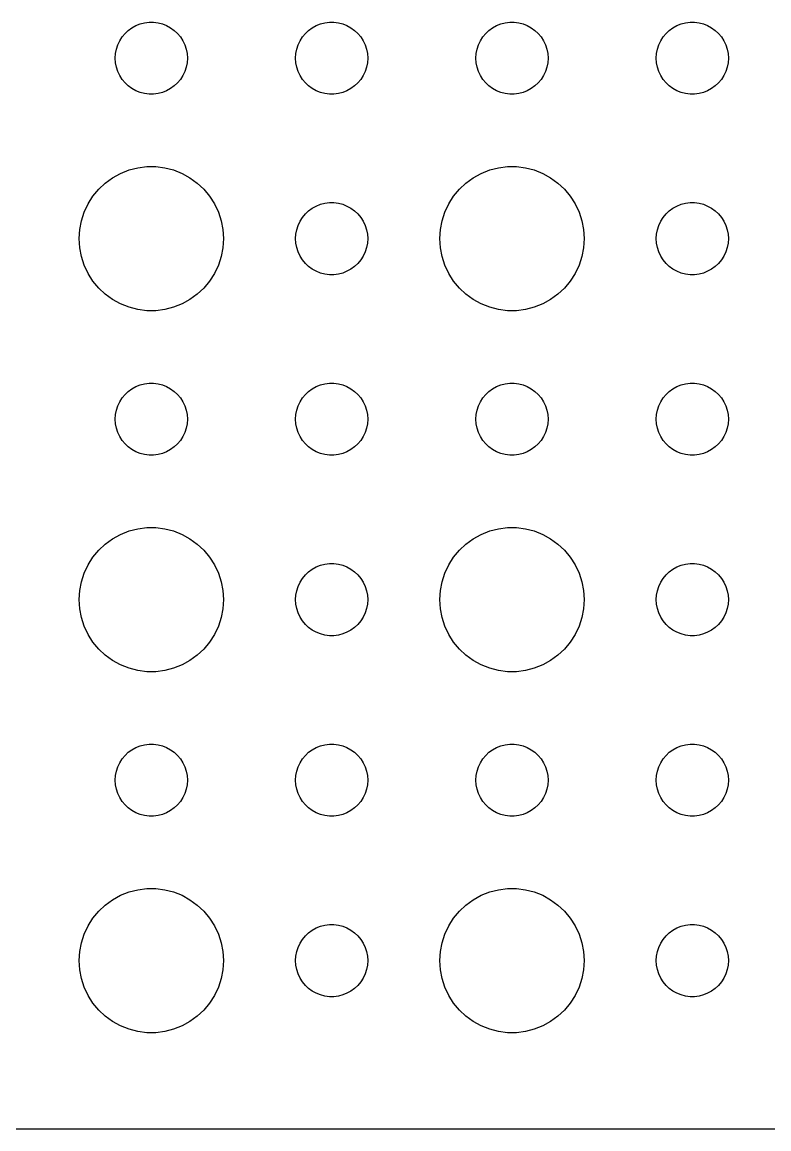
# Model space of a CAD drawing. Header units: metres. Extents: x -134 to 134, y 176 to 508.
# Drawn here: x -102.87 to -71.81, y 404.01 to 450 of the extents above; entities that cross this region are included whole.
import ezdxf

# ---------------------------------------------------------------- set-up
doc = ezdxf.new("R2010")
doc.units = ezdxf.units.M

msp = doc.modelspace()

# ---------------------------------------------------------------- linework, layer by layer
for p, q in [((-98.4561, 449.656), (-98.3037, 449.766)), ((-98.3037, 449.766), (-98.1387, 449.857)), ((-98.1387, 449.857), (-97.9635, 449.927)), ((-97.9635, 449.927), (-97.7811, 449.973)), ((-97.7811, 449.973), (-97.5942, 449.997)), ((-97.5942, 449.997), (-97.4058, 449.997)), ((-97.4058, 449.997), (-97.2189, 449.973)), ((-97.2189, 449.973), (-97.0365, 449.927)), ((-97.0365, 449.927), (-96.8613, 449.857)), ((-96.8613, 449.857), (-96.6963, 449.766)), ((-96.6963, 449.766), (-96.5439, 449.656)), ((-90.9561, 449.656), (-90.8037, 449.766)), ((-90.8037, 449.766), (-90.6387, 449.857)), ((-90.6387, 449.857), (-90.4635, 449.927)), ((-90.4635, 449.927), (-90.2811, 449.973)), ((-90.2811, 449.973), (-90.0942, 449.997)), ((-90.0942, 449.997), (-89.9058, 449.997)), ((-89.9058, 449.997), (-89.7189, 449.973)), ((-89.7189, 449.973), (-89.5365, 449.927)), ((-89.5365, 449.927), (-89.3613, 449.857)), ((-89.3613, 449.857), (-89.1963, 449.766)), ((-89.1963, 449.766), (-89.0439, 449.656)), ((-83.4561, 449.656), (-83.3037, 449.766)), ((-83.3037, 449.766), (-83.1387, 449.857)), ((-83.1387, 449.857), (-82.9635, 449.927)), ((-82.9635, 449.927), (-82.7811, 449.973)), ((-82.7811, 449.973), (-82.5942, 449.997)), ((-82.5942, 449.997), (-82.4058, 449.997)), ((-82.4058, 449.997), (-82.2189, 449.973)), ((-82.2189, 449.973), (-82.0365, 449.927)), ((-82.0365, 449.927), (-81.8613, 449.857)), ((-81.8613, 449.857), (-81.6963, 449.766)), ((-81.6963, 449.766), (-81.5439, 449.656)), ((-75.9561, 449.656), (-75.8037, 449.766)), ((-75.8037, 449.766), (-75.6387, 449.857)), ((-75.6387, 449.857), (-75.4635, 449.927)), ((-75.4635, 449.927), (-75.2811, 449.973)), ((-75.2811, 449.973), (-75.0942, 449.997)), ((-75.0942, 449.997), (-74.9058, 449.997)), ((-74.9058, 449.997), (-74.7189, 449.973)), ((-74.7189, 449.973), (-74.5365, 449.927)), ((-74.5365, 449.927), (-74.3613, 449.857)), ((-74.3613, 449.857), (-74.1963, 449.766)), ((-74.1963, 449.766), (-74.0439, 449.656)), ((-98.8145, 449.223), (-98.7135, 449.382)), ((-98.7135, 449.382), (-98.5934, 449.527)), ((-98.5934, 449.527), (-98.4561, 449.656)), ((-96.5439, 449.656), (-96.4065, 449.527)), ((-96.4065, 449.527), (-96.2865, 449.382)), ((-96.2865, 449.382), (-96.1855, 449.223)), ((-91.3145, 449.223), (-91.2135, 449.382)), ((-91.2135, 449.382), (-91.0934, 449.527)), ((-91.0934, 449.527), (-90.9561, 449.656)), ((-89.0439, 449.656), (-88.9065, 449.527)), ((-88.9065, 449.527), (-88.7865, 449.382)), ((-88.7865, 449.382), (-88.6855, 449.223)), ((-83.8145, 449.223), (-83.7135, 449.382)), ((-83.7135, 449.382), (-83.5934, 449.527)), ((-83.5934, 449.527), (-83.4561, 449.656)), ((-81.5439, 449.656), (-81.4065, 449.527)), ((-81.4065, 449.527), (-81.2865, 449.382)), ((-81.2865, 449.382), (-81.1855, 449.223)), ((-76.3145, 449.223), (-76.2135, 449.382)), ((-76.2135, 449.382), (-76.0934, 449.527)), ((-76.0934, 449.527), (-75.9561, 449.656)), ((-74.0439, 449.656), (-73.9065, 449.527)), ((-73.9065, 449.527), (-73.7865, 449.382)), ((-73.7865, 449.382), (-73.6855, 449.223)), ((-98.9882, 448.688), (-98.9529, 448.873)), ((-98.9529, 448.873), (-98.8947, 449.052)), ((-98.8947, 449.052), (-98.8145, 449.223)), ((-96.1855, 449.223), (-96.1053, 449.052)), ((-96.1053, 449.052), (-96.0471, 448.873)), ((-96.0471, 448.873), (-96.0118, 448.688)), ((-91.4882, 448.688), (-91.4529, 448.873)), ((-91.4529, 448.873), (-91.3947, 449.052)), ((-91.3947, 449.052), (-91.3145, 449.223)), ((-88.6855, 449.223), (-88.6053, 449.052)), ((-88.6053, 449.052), (-88.5471, 448.873)), ((-88.5471, 448.873), (-88.5118, 448.688)), ((-83.9882, 448.688), (-83.9529, 448.873)), ((-83.9529, 448.873), (-83.8947, 449.052)), ((-83.8947, 449.052), (-83.8145, 449.223)), ((-81.1855, 449.223), (-81.1053, 449.052)), ((-81.1053, 449.052), (-81.0471, 448.873)), ((-81.0471, 448.873), (-81.0118, 448.688)), ((-76.4882, 448.688), (-76.4529, 448.873)), ((-76.4529, 448.873), (-76.3947, 449.052)), ((-76.3947, 449.052), (-76.3145, 449.223)), ((-73.6855, 449.223), (-73.6053, 449.052)), ((-73.6053, 449.052), (-73.5471, 448.873)), ((-73.5471, 448.873), (-73.5118, 448.688)), ((-99, 448.5), (-98.9882, 448.688)), ((-98.9882, 448.312), (-99, 448.5)), ((-96.0118, 448.688), (-96, 448.5)), ((-96, 448.5), (-96.0118, 448.312)), ((-91.5, 448.5), (-91.4882, 448.688)), ((-91.4882, 448.312), (-91.5, 448.5)), ((-88.5118, 448.688), (-88.5, 448.5)), ((-88.5, 448.5), (-88.5118, 448.312)), ((-84, 448.5), (-83.9882, 448.688)), ((-83.9882, 448.312), (-84, 448.5)), ((-81.0118, 448.688), (-81, 448.5)), ((-81, 448.5), (-81.0118, 448.312)), ((-76.5, 448.5), (-76.4882, 448.688)), ((-76.4882, 448.312), (-76.5, 448.5)), ((-73.5118, 448.688), (-73.5, 448.5)), ((-73.5, 448.5), (-73.5118, 448.312)), ((-98.9529, 448.127), (-98.9882, 448.312)), ((-98.8947, 447.948), (-98.9529, 448.127)), ((-98.8145, 447.777), (-98.8947, 447.948)), ((-96.1053, 447.948), (-96.1855, 447.777)), ((-96.0471, 448.127), (-96.1053, 447.948)), ((-96.0118, 448.312), (-96.0471, 448.127)), ((-91.4529, 448.127), (-91.4882, 448.312)), ((-91.3947, 447.948), (-91.4529, 448.127)), ((-91.3145, 447.777), (-91.3947, 447.948)), ((-88.6053, 447.948), (-88.6855, 447.777)), ((-88.5471, 448.127), (-88.6053, 447.948)), ((-88.5118, 448.312), (-88.5471, 448.127)), ((-83.9529, 448.127), (-83.9882, 448.312)), ((-83.8947, 447.948), (-83.9529, 448.127)), ((-83.8145, 447.777), (-83.8947, 447.948)), ((-81.1053, 447.948), (-81.1855, 447.777)), ((-81.0471, 448.127), (-81.1053, 447.948)), ((-81.0118, 448.312), (-81.0471, 448.127)), ((-76.4529, 448.127), (-76.4882, 448.312)), ((-76.3947, 447.948), (-76.4529, 448.127)), ((-76.3145, 447.777), (-76.3947, 447.948)), ((-73.6053, 447.948), (-73.6855, 447.777)), ((-73.5471, 448.127), (-73.6053, 447.948)), ((-73.5118, 448.312), (-73.5471, 448.127)), ((-98.7135, 447.618), (-98.8145, 447.777)), ((-98.5934, 447.473), (-98.7135, 447.618)), ((-98.4561, 447.344), (-98.5934, 447.473)), ((-96.4065, 447.473), (-96.5439, 447.344)), ((-96.2865, 447.618), (-96.4065, 447.473)), ((-96.1855, 447.777), (-96.2865, 447.618)), ((-91.2135, 447.618), (-91.3145, 447.777)), ((-91.0934, 447.473), (-91.2135, 447.618)), ((-90.9561, 447.344), (-91.0934, 447.473)), ((-88.9065, 447.473), (-89.0439, 447.344)), ((-88.7865, 447.618), (-88.9065, 447.473)), ((-88.6855, 447.777), (-88.7865, 447.618)), ((-83.7135, 447.618), (-83.8145, 447.777)), ((-83.5934, 447.473), (-83.7135, 447.618)), ((-83.4561, 447.344), (-83.5934, 447.473)), ((-81.4065, 447.473), (-81.5439, 447.344)), ((-81.2865, 447.618), (-81.4065, 447.473)), ((-81.1855, 447.777), (-81.2865, 447.618)), ((-76.2135, 447.618), (-76.3145, 447.777)), ((-76.0934, 447.473), (-76.2135, 447.618)), ((-75.9561, 447.344), (-76.0934, 447.473)), ((-73.9065, 447.473), (-74.0439, 447.344)), ((-73.7865, 447.618), (-73.9065, 447.473)), ((-73.6855, 447.777), (-73.7865, 447.618)), ((-98.3037, 447.234), (-98.4561, 447.344)), ((-98.1387, 447.143), (-98.3037, 447.234)), ((-97.9635, 447.073), (-98.1387, 447.143)), ((-97.7811, 447.027), (-97.9635, 447.073)), ((-97.5942, 447.003), (-97.7811, 447.027)), ((-97.4058, 447.003), (-97.5942, 447.003)), ((-97.2189, 447.027), (-97.4058, 447.003)), ((-97.0365, 447.073), (-97.2189, 447.027)), ((-96.8613, 447.143), (-97.0365, 447.073)), ((-96.6963, 447.234), (-96.8613, 447.143)), ((-96.5439, 447.344), (-96.6963, 447.234)), ((-90.8037, 447.234), (-90.9561, 447.344)), ((-90.6387, 447.143), (-90.8037, 447.234)), ((-90.4635, 447.073), (-90.6387, 447.143)), ((-90.2811, 447.027), (-90.4635, 447.073)), ((-90.0942, 447.003), (-90.2811, 447.027)), ((-89.9058, 447.003), (-90.0942, 447.003)), ((-89.7189, 447.027), (-89.9058, 447.003)), ((-89.5365, 447.073), (-89.7189, 447.027)), ((-89.3613, 447.143), (-89.5365, 447.073)), ((-89.1963, 447.234), (-89.3613, 447.143)), ((-89.0439, 447.344), (-89.1963, 447.234)), ((-83.3037, 447.234), (-83.4561, 447.344)), ((-83.1387, 447.143), (-83.3037, 447.234)), ((-82.9635, 447.073), (-83.1387, 447.143)), ((-82.7811, 447.027), (-82.9635, 447.073)), ((-82.5942, 447.003), (-82.7811, 447.027)), ((-82.4058, 447.003), (-82.5942, 447.003)), ((-82.2189, 447.027), (-82.4058, 447.003)), ((-82.0365, 447.073), (-82.2189, 447.027)), ((-81.8613, 447.143), (-82.0365, 447.073)), ((-81.6963, 447.234), (-81.8613, 447.143)), ((-81.5439, 447.344), (-81.6963, 447.234)), ((-75.8037, 447.234), (-75.9561, 447.344)), ((-75.6387, 447.143), (-75.8037, 447.234)), ((-75.4635, 447.073), (-75.6387, 447.143)), ((-75.2811, 447.027), (-75.4635, 447.073)), ((-75.0942, 447.003), (-75.2811, 447.027)), ((-74.9058, 447.003), (-75.0942, 447.003)), ((-74.7189, 447.027), (-74.9058, 447.003)), ((-74.5365, 447.073), (-74.7189, 447.027)), ((-74.3613, 447.143), (-74.5365, 447.073)), ((-74.1963, 447.234), (-74.3613, 447.143)), ((-74.0439, 447.344), (-74.1963, 447.234)), ((-98.7773, 443.714), (-98.427, 443.853)), ((-98.427, 443.853), (-98.0621, 443.947)), ((-98.0621, 443.947), (-97.6884, 443.994)), ((-97.6884, 443.994), (-97.3116, 443.994)), ((-97.3116, 443.994), (-96.9379, 443.947)), ((-96.9379, 443.947), (-96.573, 443.853)), ((-96.573, 443.853), (-96.2227, 443.714)), ((-83.7773, 443.714), (-83.427, 443.853)), ((-83.427, 443.853), (-83.0621, 443.947)), ((-83.0621, 443.947), (-82.6884, 443.994)), ((-82.6884, 443.994), (-82.3116, 443.994)), ((-82.3116, 443.994), (-81.9379, 443.947)), ((-81.9379, 443.947), (-81.573, 443.853)), ((-81.573, 443.853), (-81.2227, 443.714)), ((-99.4123, 443.312), (-99.1075, 443.533)), ((-99.1075, 443.533), (-98.7773, 443.714)), ((-96.2227, 443.714), (-95.8925, 443.533)), ((-95.8925, 443.533), (-95.5877, 443.312)), ((-84.4123, 443.312), (-84.1075, 443.533)), ((-84.1075, 443.533), (-83.7773, 443.714)), ((-81.2227, 443.714), (-80.8925, 443.533)), ((-80.8925, 443.533), (-80.5877, 443.312)), ((-99.927, 442.763), (-99.6869, 443.054)), ((-99.6869, 443.054), (-99.4123, 443.312)), ((-95.5877, 443.312), (-95.3131, 443.054)), ((-95.3131, 443.054), (-95.073, 442.763)), ((-84.927, 442.763), (-84.6869, 443.054)), ((-84.6869, 443.054), (-84.4123, 443.312)), ((-80.5877, 443.312), (-80.3131, 443.054)), ((-80.3131, 443.054), (-80.073, 442.763)), ((-100.289, 442.104), (-100.129, 442.445)), ((-100.129, 442.445), (-99.927, 442.763)), ((-95.073, 442.763), (-94.8711, 442.445)), ((-94.8711, 442.445), (-94.7107, 442.104)), ((-90.6387, 442.357), (-90.4635, 442.427)), ((-90.4635, 442.427), (-90.2811, 442.473)), ((-90.2811, 442.473), (-90.0942, 442.497)), ((-90.0942, 442.497), (-89.9058, 442.497)), ((-89.9058, 442.497), (-89.7189, 442.473)), ((-89.7189, 442.473), (-89.5365, 442.427)), ((-89.5365, 442.427), (-89.3613, 442.357)), ((-85.2893, 442.104), (-85.1289, 442.445)), ((-85.1289, 442.445), (-84.927, 442.763)), ((-80.073, 442.763), (-79.8711, 442.445)), ((-79.8711, 442.445), (-79.7107, 442.104)), ((-75.6387, 442.357), (-75.4635, 442.427)), ((-75.4635, 442.427), (-75.2811, 442.473)), ((-75.2811, 442.473), (-75.0942, 442.497)), ((-75.0942, 442.497), (-74.9058, 442.497)), ((-74.9058, 442.497), (-74.7189, 442.473)), ((-74.7189, 442.473), (-74.5365, 442.427)), ((-74.5365, 442.427), (-74.3613, 442.357)), ((-100.406, 441.746), (-100.289, 442.104)), ((-94.7107, 442.104), (-94.5943, 441.746)), ((-91.2135, 441.882), (-91.0934, 442.027)), ((-91.0934, 442.027), (-90.9561, 442.156)), ((-90.9561, 442.156), (-90.8037, 442.266)), ((-90.8037, 442.266), (-90.6387, 442.357)), ((-89.3613, 442.357), (-89.1963, 442.266)), ((-89.1963, 442.266), (-89.0439, 442.156)), ((-89.0439, 442.156), (-88.9065, 442.027)), ((-88.9065, 442.027), (-88.7865, 441.882)), ((-85.4057, 441.746), (-85.2893, 442.104)), ((-79.7107, 442.104), (-79.5943, 441.746)), ((-76.2135, 441.882), (-76.0934, 442.027)), ((-76.0934, 442.027), (-75.9561, 442.156)), ((-75.9561, 442.156), (-75.8037, 442.266)), ((-75.8037, 442.266), (-75.6387, 442.357)), ((-74.3613, 442.357), (-74.1963, 442.266)), ((-74.1963, 442.266), (-74.0439, 442.156)), ((-74.0439, 442.156), (-73.9065, 442.027)), ((-73.9065, 442.027), (-73.7865, 441.882)), ((-100.476, 441.376), (-100.406, 441.746)), ((-94.5943, 441.746), (-94.5237, 441.376)), ((-91.4529, 441.373), (-91.3947, 441.552)), ((-91.3947, 441.552), (-91.3145, 441.723)), ((-91.3145, 441.723), (-91.2135, 441.882)), ((-88.7865, 441.882), (-88.6855, 441.723)), ((-88.6855, 441.723), (-88.6053, 441.552)), ((-88.6053, 441.552), (-88.5471, 441.373)), ((-85.4763, 441.376), (-85.4057, 441.746)), ((-79.5943, 441.746), (-79.5237, 441.376)), ((-76.4529, 441.373), (-76.3947, 441.552)), ((-76.3947, 441.552), (-76.3145, 441.723)), ((-76.3145, 441.723), (-76.2135, 441.882)), ((-73.7865, 441.882), (-73.6855, 441.723)), ((-73.6855, 441.723), (-73.6053, 441.552)), ((-73.6053, 441.552), (-73.5471, 441.373)), ((-100.5, 441), (-100.476, 441.376)), ((-94.5237, 441.376), (-94.5, 441)), ((-91.5, 441), (-91.4882, 441.188)), ((-91.4882, 441.188), (-91.4529, 441.373)), ((-88.5471, 441.373), (-88.5118, 441.188)), ((-88.5118, 441.188), (-88.5, 441)), ((-85.5, 441), (-85.4763, 441.376)), ((-79.5237, 441.376), (-79.5, 441)), ((-76.5, 441), (-76.4882, 441.188)), ((-76.4882, 441.188), (-76.4529, 441.373)), ((-73.5471, 441.373), (-73.5118, 441.188)), ((-73.5118, 441.188), (-73.5, 441)), ((-100.476, 440.624), (-100.5, 441)), ((-100.406, 440.254), (-100.476, 440.624)), ((-94.5237, 440.624), (-94.5943, 440.254)), ((-94.5, 441), (-94.5237, 440.624)), ((-91.4882, 440.812), (-91.5, 441)), ((-91.4529, 440.627), (-91.4882, 440.812)), ((-91.3947, 440.448), (-91.4529, 440.627)), ((-88.5471, 440.627), (-88.6053, 440.448)), ((-88.5118, 440.812), (-88.5471, 440.627)), ((-88.5, 441), (-88.5118, 440.812)), ((-85.4763, 440.624), (-85.5, 441)), ((-85.4057, 440.254), (-85.4763, 440.624)), ((-79.5237, 440.624), (-79.5943, 440.254)), ((-79.5, 441), (-79.5237, 440.624)), ((-76.4882, 440.812), (-76.5, 441)), ((-76.4529, 440.627), (-76.4882, 440.812)), ((-76.3947, 440.448), (-76.4529, 440.627)), ((-73.5471, 440.627), (-73.6053, 440.448)), ((-73.5118, 440.812), (-73.5471, 440.627)), ((-73.5, 441), (-73.5118, 440.812)), ((-100.289, 439.896), (-100.406, 440.254)), ((-94.5943, 440.254), (-94.7107, 439.896)), ((-91.3145, 440.277), (-91.3947, 440.448)), ((-91.2135, 440.118), (-91.3145, 440.277)), ((-91.0934, 439.973), (-91.2135, 440.118)), ((-88.7865, 440.118), (-88.9065, 439.973)), ((-88.6855, 440.277), (-88.7865, 440.118)), ((-88.6053, 440.448), (-88.6855, 440.277)), ((-85.2893, 439.896), (-85.4057, 440.254)), ((-79.5943, 440.254), (-79.7107, 439.896)), ((-76.3145, 440.277), (-76.3947, 440.448)), ((-76.2135, 440.118), (-76.3145, 440.277)), ((-76.0934, 439.973), (-76.2135, 440.118)), ((-73.7865, 440.118), (-73.9065, 439.973)), ((-73.6855, 440.277), (-73.7865, 440.118)), ((-73.6053, 440.448), (-73.6855, 440.277)), ((-100.129, 439.555), (-100.289, 439.896)), ((-94.7107, 439.896), (-94.8711, 439.555)), ((-90.9561, 439.844), (-91.0934, 439.973)), ((-90.8037, 439.734), (-90.9561, 439.844)), ((-90.6387, 439.643), (-90.8037, 439.734)), ((-90.4635, 439.573), (-90.6387, 439.643)), ((-89.3613, 439.643), (-89.5365, 439.573)), ((-89.1963, 439.734), (-89.3613, 439.643)), ((-89.0439, 439.844), (-89.1963, 439.734)), ((-88.9065, 439.973), (-89.0439, 439.844)), ((-85.1289, 439.555), (-85.2893, 439.896)), ((-79.7107, 439.896), (-79.8711, 439.555)), ((-75.9561, 439.844), (-76.0934, 439.973)), ((-75.8037, 439.734), (-75.9561, 439.844)), ((-75.6387, 439.643), (-75.8037, 439.734)), ((-75.4635, 439.573), (-75.6387, 439.643)), ((-74.3613, 439.643), (-74.5365, 439.573)), ((-74.1963, 439.734), (-74.3613, 439.643)), ((-74.0439, 439.844), (-74.1963, 439.734)), ((-73.9065, 439.973), (-74.0439, 439.844)), ((-99.927, 439.237), (-100.129, 439.555)), ((-99.6869, 438.946), (-99.927, 439.237)), ((-95.073, 439.237), (-95.3131, 438.946)), ((-94.8711, 439.555), (-95.073, 439.237)), ((-90.2811, 439.527), (-90.4635, 439.573)), ((-90.0942, 439.503), (-90.2811, 439.527)), ((-89.9058, 439.503), (-90.0942, 439.503)), ((-89.7189, 439.527), (-89.9058, 439.503)), ((-89.5365, 439.573), (-89.7189, 439.527)), ((-84.927, 439.237), (-85.1289, 439.555)), ((-84.6869, 438.946), (-84.927, 439.237)), ((-80.073, 439.237), (-80.3131, 438.946)), ((-79.8711, 439.555), (-80.073, 439.237)), ((-75.2811, 439.527), (-75.4635, 439.573)), ((-75.0942, 439.503), (-75.2811, 439.527)), ((-74.9058, 439.503), (-75.0942, 439.503)), ((-74.7189, 439.527), (-74.9058, 439.503)), ((-74.5365, 439.573), (-74.7189, 439.527)), ((-99.4123, 438.688), (-99.6869, 438.946)), ((-95.3131, 438.946), (-95.5877, 438.688)), ((-84.4123, 438.688), (-84.6869, 438.946)), ((-80.3131, 438.946), (-80.5877, 438.688)), ((-99.1075, 438.467), (-99.4123, 438.688)), ((-98.7773, 438.286), (-99.1075, 438.467)), ((-98.427, 438.147), (-98.7773, 438.286)), ((-96.2227, 438.286), (-96.573, 438.147)), ((-95.8925, 438.467), (-96.2227, 438.286)), ((-95.5877, 438.688), (-95.8925, 438.467)), ((-84.1075, 438.467), (-84.4123, 438.688)), ((-83.7773, 438.286), (-84.1075, 438.467)), ((-83.427, 438.147), (-83.7773, 438.286)), ((-81.2227, 438.286), (-81.573, 438.147)), ((-80.8925, 438.467), (-81.2227, 438.286)), ((-80.5877, 438.688), (-80.8925, 438.467)), ((-98.0621, 438.053), (-98.427, 438.147)), ((-97.6884, 438.006), (-98.0621, 438.053)), ((-97.3116, 438.006), (-97.6884, 438.006)), ((-96.9379, 438.053), (-97.3116, 438.006)), ((-96.573, 438.147), (-96.9379, 438.053)), ((-83.0621, 438.053), (-83.427, 438.147)), ((-82.6884, 438.006), (-83.0621, 438.053)), ((-82.3116, 438.006), (-82.6884, 438.006)), ((-81.9379, 438.053), (-82.3116, 438.006)), ((-81.573, 438.147), (-81.9379, 438.053)), ((-98.5934, 434.527), (-98.4561, 434.656)), ((-98.4561, 434.656), (-98.3037, 434.766)), ((-98.3037, 434.766), (-98.1387, 434.857)), ((-98.1387, 434.857), (-97.9635, 434.927)), ((-97.9635, 434.927), (-97.7811, 434.973)), ((-97.7811, 434.973), (-97.5942, 434.997)), ((-97.5942, 434.997), (-97.4058, 434.997)), ((-97.4058, 434.997), (-97.2189, 434.973)), ((-97.2189, 434.973), (-97.0365, 434.927)), ((-97.0365, 434.927), (-96.8613, 434.857)), ((-96.8613, 434.857), (-96.6963, 434.766)), ((-96.6963, 434.766), (-96.5439, 434.656)), ((-96.5439, 434.656), (-96.4065, 434.527)), ((-91.0934, 434.527), (-90.9561, 434.656)), ((-90.9561, 434.656), (-90.8037, 434.766)), ((-90.8037, 434.766), (-90.6387, 434.857)), ((-90.6387, 434.857), (-90.4635, 434.927)), ((-90.4635, 434.927), (-90.2811, 434.973)), ((-90.2811, 434.973), (-90.0942, 434.997)), ((-90.0942, 434.997), (-89.9058, 434.997)), ((-89.9058, 434.997), (-89.7189, 434.973)), ((-89.7189, 434.973), (-89.5365, 434.927)), ((-89.5365, 434.927), (-89.3613, 434.857)), ((-89.3613, 434.857), (-89.1963, 434.766)), ((-89.1963, 434.766), (-89.0439, 434.656)), ((-89.0439, 434.656), (-88.9065, 434.527)), ((-83.5934, 434.527), (-83.4561, 434.656)), ((-83.4561, 434.656), (-83.3037, 434.766)), ((-83.3037, 434.766), (-83.1387, 434.857)), ((-83.1387, 434.857), (-82.9635, 434.927)), ((-82.9635, 434.927), (-82.7811, 434.973)), ((-82.7811, 434.973), (-82.5942, 434.997)), ((-82.5942, 434.997), (-82.4058, 434.997)), ((-82.4058, 434.997), (-82.2189, 434.973)), ((-82.2189, 434.973), (-82.0365, 434.927)), ((-82.0365, 434.927), (-81.8613, 434.857)), ((-81.8613, 434.857), (-81.6963, 434.766)), ((-81.6963, 434.766), (-81.5439, 434.656)), ((-81.5439, 434.656), (-81.4065, 434.527)), ((-76.0934, 434.527), (-75.9561, 434.656)), ((-75.9561, 434.656), (-75.8037, 434.766)), ((-75.8037, 434.766), (-75.6387, 434.857)), ((-75.6387, 434.857), (-75.4635, 434.927)), ((-75.4635, 434.927), (-75.2811, 434.973)), ((-75.2811, 434.973), (-75.0942, 434.997)), ((-75.0942, 434.997), (-74.9058, 434.997)), ((-74.9058, 434.997), (-74.7189, 434.973)), ((-74.7189, 434.973), (-74.5365, 434.927)), ((-74.5365, 434.927), (-74.3613, 434.857)), ((-74.3613, 434.857), (-74.1963, 434.766)), ((-74.1963, 434.766), (-74.0439, 434.656)), ((-74.0439, 434.656), (-73.9065, 434.527)), ((-98.8947, 434.052), (-98.8145, 434.223)), ((-98.8145, 434.223), (-98.7135, 434.382)), ((-98.7135, 434.382), (-98.5934, 434.527)), ((-96.4065, 434.527), (-96.2865, 434.382)), ((-96.2865, 434.382), (-96.1855, 434.223)), ((-96.1855, 434.223), (-96.1053, 434.052)), ((-91.3947, 434.052), (-91.3145, 434.223)), ((-91.3145, 434.223), (-91.2135, 434.382)), ((-91.2135, 434.382), (-91.0934, 434.527)), ((-88.9065, 434.527), (-88.7865, 434.382)), ((-88.7865, 434.382), (-88.6855, 434.223)), ((-88.6855, 434.223), (-88.6053, 434.052)), ((-83.8947, 434.052), (-83.8145, 434.223)), ((-83.8145, 434.223), (-83.7135, 434.382)), ((-83.7135, 434.382), (-83.5934, 434.527)), ((-81.4065, 434.527), (-81.2865, 434.382)), ((-81.2865, 434.382), (-81.1855, 434.223)), ((-81.1855, 434.223), (-81.1053, 434.052)), ((-76.3947, 434.052), (-76.3145, 434.223)), ((-76.3145, 434.223), (-76.2135, 434.382)), ((-76.2135, 434.382), (-76.0934, 434.527)), ((-73.9065, 434.527), (-73.7865, 434.382)), ((-73.7865, 434.382), (-73.6855, 434.223)), ((-73.6855, 434.223), (-73.6053, 434.052)), ((-99, 433.5), (-98.9882, 433.688)), ((-98.9882, 433.688), (-98.9529, 433.873)), ((-98.9529, 433.873), (-98.8947, 434.052)), ((-96.1053, 434.052), (-96.0471, 433.873)), ((-96.0471, 433.873), (-96.0118, 433.688)), ((-96.0118, 433.688), (-96, 433.5)), ((-91.5, 433.5), (-91.4882, 433.688)), ((-91.4882, 433.688), (-91.4529, 433.873)), ((-91.4529, 433.873), (-91.3947, 434.052)), ((-88.6053, 434.052), (-88.5471, 433.873)), ((-88.5471, 433.873), (-88.5118, 433.688)), ((-88.5118, 433.688), (-88.5, 433.5)), ((-84, 433.5), (-83.9882, 433.688)), ((-83.9882, 433.688), (-83.9529, 433.873)), ((-83.9529, 433.873), (-83.8947, 434.052)), ((-81.1053, 434.052), (-81.0471, 433.873)), ((-81.0471, 433.873), (-81.0118, 433.688)), ((-81.0118, 433.688), (-81, 433.5)), ((-76.5, 433.5), (-76.4882, 433.688)), ((-76.4882, 433.688), (-76.4529, 433.873)), ((-76.4529, 433.873), (-76.3947, 434.052)), ((-73.6053, 434.052), (-73.5471, 433.873)), ((-73.5471, 433.873), (-73.5118, 433.688)), ((-73.5118, 433.688), (-73.5, 433.5)), ((-98.9882, 433.312), (-99, 433.5)), ((-98.9529, 433.127), (-98.9882, 433.312)), ((-96.0118, 433.312), (-96.0471, 433.127)), ((-96, 433.5), (-96.0118, 433.312)), ((-91.4882, 433.312), (-91.5, 433.5)), ((-91.4529, 433.127), (-91.4882, 433.312)), ((-88.5118, 433.312), (-88.5471, 433.127)), ((-88.5, 433.5), (-88.5118, 433.312)), ((-83.9882, 433.312), (-84, 433.5)), ((-83.9529, 433.127), (-83.9882, 433.312)), ((-81.0118, 433.312), (-81.0471, 433.127)), ((-81, 433.5), (-81.0118, 433.312)), ((-76.4882, 433.312), (-76.5, 433.5)), ((-76.4529, 433.127), (-76.4882, 433.312)), ((-73.5118, 433.312), (-73.5471, 433.127)), ((-73.5, 433.5), (-73.5118, 433.312)), ((-98.8947, 432.948), (-98.9529, 433.127)), ((-98.8145, 432.777), (-98.8947, 432.948)), ((-98.7135, 432.618), (-98.8145, 432.777)), ((-96.1855, 432.777), (-96.2865, 432.618)), ((-96.1053, 432.948), (-96.1855, 432.777)), ((-96.0471, 433.127), (-96.1053, 432.948)), ((-91.3947, 432.948), (-91.4529, 433.127)), ((-91.3145, 432.777), (-91.3947, 432.948)), ((-91.2135, 432.618), (-91.3145, 432.777)), ((-88.6855, 432.777), (-88.7865, 432.618)), ((-88.6053, 432.948), (-88.6855, 432.777)), ((-88.5471, 433.127), (-88.6053, 432.948)), ((-83.8947, 432.948), (-83.9529, 433.127)), ((-83.8145, 432.777), (-83.8947, 432.948)), ((-83.7135, 432.618), (-83.8145, 432.777)), ((-81.1855, 432.777), (-81.2865, 432.618)), ((-81.1053, 432.948), (-81.1855, 432.777)), ((-81.0471, 433.127), (-81.1053, 432.948)), ((-76.3947, 432.948), (-76.4529, 433.127)), ((-76.3145, 432.777), (-76.3947, 432.948)), ((-76.2135, 432.618), (-76.3145, 432.777)), ((-73.6855, 432.777), (-73.7865, 432.618)), ((-73.6053, 432.948), (-73.6855, 432.777)), ((-73.5471, 433.127), (-73.6053, 432.948)), ((-98.5934, 432.473), (-98.7135, 432.618)), ((-98.4561, 432.344), (-98.5934, 432.473)), ((-98.3037, 432.234), (-98.4561, 432.344)), ((-96.5439, 432.344), (-96.6963, 432.234)), ((-96.4065, 432.473), (-96.5439, 432.344)), ((-96.2865, 432.618), (-96.4065, 432.473)), ((-91.0934, 432.473), (-91.2135, 432.618)), ((-90.9561, 432.344), (-91.0934, 432.473)), ((-90.8037, 432.234), (-90.9561, 432.344)), ((-89.0439, 432.344), (-89.1963, 432.234)), ((-88.9065, 432.473), (-89.0439, 432.344)), ((-88.7865, 432.618), (-88.9065, 432.473)), ((-83.5934, 432.473), (-83.7135, 432.618)), ((-83.4561, 432.344), (-83.5934, 432.473)), ((-83.3037, 432.234), (-83.4561, 432.344)), ((-81.5439, 432.344), (-81.6963, 432.234)), ((-81.4065, 432.473), (-81.5439, 432.344)), ((-81.2865, 432.618), (-81.4065, 432.473)), ((-76.0934, 432.473), (-76.2135, 432.618)), ((-75.9561, 432.344), (-76.0934, 432.473)), ((-75.8037, 432.234), (-75.9561, 432.344)), ((-74.0439, 432.344), (-74.1963, 432.234)), ((-73.9065, 432.473), (-74.0439, 432.344)), ((-73.7865, 432.618), (-73.9065, 432.473)), ((-98.1387, 432.143), (-98.3037, 432.234)), ((-97.9635, 432.073), (-98.1387, 432.143)), ((-97.7811, 432.027), (-97.9635, 432.073)), ((-97.5942, 432.003), (-97.7811, 432.027)), ((-97.4058, 432.003), (-97.5942, 432.003)), ((-97.2189, 432.027), (-97.4058, 432.003)), ((-97.0365, 432.073), (-97.2189, 432.027)), ((-96.8613, 432.143), (-97.0365, 432.073)), ((-96.6963, 432.234), (-96.8613, 432.143)), ((-90.6387, 432.143), (-90.8037, 432.234)), ((-90.4635, 432.073), (-90.6387, 432.143)), ((-90.2811, 432.027), (-90.4635, 432.073)), ((-90.0942, 432.003), (-90.2811, 432.027)), ((-89.9058, 432.003), (-90.0942, 432.003)), ((-89.7189, 432.027), (-89.9058, 432.003)), ((-89.5365, 432.073), (-89.7189, 432.027)), ((-89.3613, 432.143), (-89.5365, 432.073)), ((-89.1963, 432.234), (-89.3613, 432.143)), ((-83.1387, 432.143), (-83.3037, 432.234)), ((-82.9635, 432.073), (-83.1387, 432.143)), ((-82.7811, 432.027), (-82.9635, 432.073)), ((-82.5942, 432.003), (-82.7811, 432.027)), ((-82.4058, 432.003), (-82.5942, 432.003)), ((-82.2189, 432.027), (-82.4058, 432.003)), ((-82.0365, 432.073), (-82.2189, 432.027)), ((-81.8613, 432.143), (-82.0365, 432.073)), ((-81.6963, 432.234), (-81.8613, 432.143)), ((-75.6387, 432.143), (-75.8037, 432.234)), ((-75.4635, 432.073), (-75.6387, 432.143)), ((-75.2811, 432.027), (-75.4635, 432.073)), ((-75.0942, 432.003), (-75.2811, 432.027)), ((-74.9058, 432.003), (-75.0942, 432.003)), ((-74.7189, 432.027), (-74.9058, 432.003)), ((-74.5365, 432.073), (-74.7189, 432.027)), ((-74.3613, 432.143), (-74.5365, 432.073)), ((-74.1963, 432.234), (-74.3613, 432.143)), ((-99.1075, 428.533), (-98.7773, 428.714)), ((-98.7773, 428.714), (-98.427, 428.853)), ((-98.427, 428.853), (-98.0621, 428.947)), ((-98.0621, 428.947), (-97.6884, 428.994)), ((-97.6884, 428.994), (-97.3116, 428.994)), ((-97.3116, 428.994), (-96.9379, 428.947)), ((-96.9379, 428.947), (-96.573, 428.853)), ((-96.573, 428.853), (-96.2227, 428.714)), ((-96.2227, 428.714), (-95.8925, 428.533)), ((-84.1075, 428.533), (-83.7773, 428.714)), ((-83.7773, 428.714), (-83.427, 428.853)), ((-83.427, 428.853), (-83.0621, 428.947)), ((-83.0621, 428.947), (-82.6884, 428.994)), ((-82.6884, 428.994), (-82.3116, 428.994)), ((-82.3116, 428.994), (-81.9379, 428.947)), ((-81.9379, 428.947), (-81.573, 428.853)), ((-81.573, 428.853), (-81.2227, 428.714)), ((-81.2227, 428.714), (-80.8925, 428.533)), ((-99.6869, 428.054), (-99.4123, 428.312)), ((-99.4123, 428.312), (-99.1075, 428.533)), ((-95.8925, 428.533), (-95.5877, 428.312)), ((-95.5877, 428.312), (-95.3131, 428.054)), ((-84.6869, 428.054), (-84.4123, 428.312)), ((-84.4123, 428.312), (-84.1075, 428.533)), ((-80.8925, 428.533), (-80.5877, 428.312)), ((-80.5877, 428.312), (-80.3131, 428.054)), ((-100.129, 427.445), (-99.927, 427.763)), ((-99.927, 427.763), (-99.6869, 428.054)), ((-95.3131, 428.054), (-95.073, 427.763)), ((-95.073, 427.763), (-94.8711, 427.445)), ((-85.1289, 427.445), (-84.927, 427.763)), ((-84.927, 427.763), (-84.6869, 428.054)), ((-80.3131, 428.054), (-80.073, 427.763)), ((-80.073, 427.763), (-79.8711, 427.445)), ((-100.289, 427.104), (-100.129, 427.445)), ((-94.8711, 427.445), (-94.7107, 427.104)), ((-90.9561, 427.156), (-90.8037, 427.266)), ((-90.8037, 427.266), (-90.6387, 427.357)), ((-90.6387, 427.357), (-90.4635, 427.427)), ((-90.4635, 427.427), (-90.2811, 427.473)), ((-90.2811, 427.473), (-90.0942, 427.497)), ((-90.0942, 427.497), (-89.9058, 427.497)), ((-89.9058, 427.497), (-89.7189, 427.473)), ((-89.7189, 427.473), (-89.5365, 427.427)), ((-89.5365, 427.427), (-89.3613, 427.357)), ((-89.3613, 427.357), (-89.1963, 427.266)), ((-89.1963, 427.266), (-89.0439, 427.156)), ((-85.2893, 427.104), (-85.1289, 427.445)), ((-79.8711, 427.445), (-79.7107, 427.104)), ((-75.9561, 427.156), (-75.8037, 427.266)), ((-75.8037, 427.266), (-75.6387, 427.357)), ((-75.6387, 427.357), (-75.4635, 427.427)), ((-75.4635, 427.427), (-75.2811, 427.473)), ((-75.2811, 427.473), (-75.0942, 427.497)), ((-75.0942, 427.497), (-74.9058, 427.497)), ((-74.9058, 427.497), (-74.7189, 427.473)), ((-74.7189, 427.473), (-74.5365, 427.427)), ((-74.5365, 427.427), (-74.3613, 427.357)), ((-74.3613, 427.357), (-74.1963, 427.266)), ((-74.1963, 427.266), (-74.0439, 427.156)), ((-100.406, 426.746), (-100.289, 427.104)), ((-94.7107, 427.104), (-94.5943, 426.746)), ((-91.3145, 426.723), (-91.2135, 426.882)), ((-91.2135, 426.882), (-91.0934, 427.027)), ((-91.0934, 427.027), (-90.9561, 427.156)), ((-89.0439, 427.156), (-88.9065, 427.027)), ((-88.9065, 427.027), (-88.7865, 426.882)), ((-88.7865, 426.882), (-88.6855, 426.723)), ((-85.4057, 426.746), (-85.2893, 427.104)), ((-79.7107, 427.104), (-79.5943, 426.746)), ((-76.3145, 426.723), (-76.2135, 426.882)), ((-76.2135, 426.882), (-76.0934, 427.027)), ((-76.0934, 427.027), (-75.9561, 427.156)), ((-74.0439, 427.156), (-73.9065, 427.027)), ((-73.9065, 427.027), (-73.7865, 426.882)), ((-73.7865, 426.882), (-73.6855, 426.723)), ((-100.5, 426), (-100.476, 426.376)), ((-100.476, 426.376), (-100.406, 426.746)), ((-94.5943, 426.746), (-94.5237, 426.376)), ((-94.5237, 426.376), (-94.5, 426)), ((-91.4882, 426.188), (-91.4529, 426.373)), ((-91.4529, 426.373), (-91.3947, 426.552)), ((-91.3947, 426.552), (-91.3145, 426.723)), ((-88.6855, 426.723), (-88.6053, 426.552)), ((-88.6053, 426.552), (-88.5471, 426.373)), ((-88.5471, 426.373), (-88.5118, 426.188)), ((-85.5, 426), (-85.4763, 426.376)), ((-85.4763, 426.376), (-85.4057, 426.746)), ((-79.5943, 426.746), (-79.5237, 426.376)), ((-79.5237, 426.376), (-79.5, 426)), ((-76.4882, 426.188), (-76.4529, 426.373)), ((-76.4529, 426.373), (-76.3947, 426.552)), ((-76.3947, 426.552), (-76.3145, 426.723)), ((-73.6855, 426.723), (-73.6053, 426.552)), ((-73.6053, 426.552), (-73.5471, 426.373)), ((-73.5471, 426.373), (-73.5118, 426.188)), ((-100.476, 425.624), (-100.5, 426)), ((-94.5, 426), (-94.5237, 425.624)), ((-91.5, 426), (-91.4882, 426.188)), ((-91.4882, 425.812), (-91.5, 426)), ((-88.5118, 426.188), (-88.5, 426)), ((-88.5, 426), (-88.5118, 425.812)), ((-85.4763, 425.624), (-85.5, 426)), ((-79.5, 426), (-79.5237, 425.624)), ((-76.5, 426), (-76.4882, 426.188)), ((-76.4882, 425.812), (-76.5, 426)), ((-73.5118, 426.188), (-73.5, 426)), ((-73.5, 426), (-73.5118, 425.812)), ((-100.406, 425.254), (-100.476, 425.624)), ((-94.5237, 425.624), (-94.5943, 425.254)), ((-91.4529, 425.627), (-91.4882, 425.812)), ((-91.3947, 425.448), (-91.4529, 425.627)), ((-91.3145, 425.277), (-91.3947, 425.448)), ((-88.6053, 425.448), (-88.6855, 425.277)), ((-88.5471, 425.627), (-88.6053, 425.448)), ((-88.5118, 425.812), (-88.5471, 425.627)), ((-85.4057, 425.254), (-85.4763, 425.624)), ((-79.5237, 425.624), (-79.5943, 425.254)), ((-76.4529, 425.627), (-76.4882, 425.812)), ((-76.3947, 425.448), (-76.4529, 425.627)), ((-76.3145, 425.277), (-76.3947, 425.448)), ((-73.6053, 425.448), (-73.6855, 425.277)), ((-73.5471, 425.627), (-73.6053, 425.448)), ((-73.5118, 425.812), (-73.5471, 425.627)), ((-100.289, 424.896), (-100.406, 425.254)), ((-94.5943, 425.254), (-94.7107, 424.896)), ((-91.2135, 425.118), (-91.3145, 425.277)), ((-91.0934, 424.973), (-91.2135, 425.118)), ((-90.9561, 424.844), (-91.0934, 424.973)), ((-88.9065, 424.973), (-89.0439, 424.844)), ((-88.7865, 425.118), (-88.9065, 424.973)), ((-88.6855, 425.277), (-88.7865, 425.118)), ((-85.2893, 424.896), (-85.4057, 425.254)), ((-79.5943, 425.254), (-79.7107, 424.896)), ((-76.2135, 425.118), (-76.3145, 425.277)), ((-76.0934, 424.973), (-76.2135, 425.118)), ((-75.9561, 424.844), (-76.0934, 424.973)), ((-73.9065, 424.973), (-74.0439, 424.844)), ((-73.7865, 425.118), (-73.9065, 424.973)), ((-73.6855, 425.277), (-73.7865, 425.118)), ((-100.129, 424.555), (-100.289, 424.896)), ((-99.927, 424.237), (-100.129, 424.555)), ((-94.8711, 424.555), (-95.073, 424.237)), ((-94.7107, 424.896), (-94.8711, 424.555)), ((-90.8037, 424.734), (-90.9561, 424.844)), ((-90.6387, 424.643), (-90.8037, 424.734)), ((-90.4635, 424.573), (-90.6387, 424.643)), ((-90.2811, 424.527), (-90.4635, 424.573)), ((-90.0942, 424.503), (-90.2811, 424.527)), ((-89.9058, 424.503), (-90.0942, 424.503)), ((-89.7189, 424.527), (-89.9058, 424.503)), ((-89.5365, 424.573), (-89.7189, 424.527)), ((-89.3613, 424.643), (-89.5365, 424.573)), ((-89.1963, 424.734), (-89.3613, 424.643)), ((-89.0439, 424.844), (-89.1963, 424.734)), ((-85.1289, 424.555), (-85.2893, 424.896)), ((-84.927, 424.237), (-85.1289, 424.555)), ((-79.8711, 424.555), (-80.073, 424.237)), ((-79.7107, 424.896), (-79.8711, 424.555)), ((-75.8037, 424.734), (-75.9561, 424.844)), ((-75.6387, 424.643), (-75.8037, 424.734)), ((-75.4635, 424.573), (-75.6387, 424.643)), ((-75.2811, 424.527), (-75.4635, 424.573)), ((-75.0942, 424.503), (-75.2811, 424.527)), ((-74.9058, 424.503), (-75.0942, 424.503)), ((-74.7189, 424.527), (-74.9058, 424.503)), ((-74.5365, 424.573), (-74.7189, 424.527)), ((-74.3613, 424.643), (-74.5365, 424.573)), ((-74.1963, 424.734), (-74.3613, 424.643)), ((-74.0439, 424.844), (-74.1963, 424.734)), ((-99.6869, 423.946), (-99.927, 424.237)), ((-95.073, 424.237), (-95.3131, 423.946)), ((-84.6869, 423.946), (-84.927, 424.237)), ((-80.073, 424.237), (-80.3131, 423.946)), ((-99.4123, 423.688), (-99.6869, 423.946)), ((-99.1075, 423.467), (-99.4123, 423.688)), ((-95.5877, 423.688), (-95.8925, 423.467)), ((-95.3131, 423.946), (-95.5877, 423.688)), ((-84.4123, 423.688), (-84.6869, 423.946)), ((-84.1075, 423.467), (-84.4123, 423.688)), ((-80.5877, 423.688), (-80.8925, 423.467)), ((-80.3131, 423.946), (-80.5877, 423.688)), ((-98.7773, 423.286), (-99.1075, 423.467)), ((-98.427, 423.147), (-98.7773, 423.286)), ((-98.0621, 423.053), (-98.427, 423.147)), ((-96.573, 423.147), (-96.9379, 423.053)), ((-96.2227, 423.286), (-96.573, 423.147)), ((-95.8925, 423.467), (-96.2227, 423.286)), ((-83.7773, 423.286), (-84.1075, 423.467)), ((-83.427, 423.147), (-83.7773, 423.286)), ((-83.0621, 423.053), (-83.427, 423.147)), ((-81.573, 423.147), (-81.9379, 423.053)), ((-81.2227, 423.286), (-81.573, 423.147)), ((-80.8925, 423.467), (-81.2227, 423.286)), ((-97.6884, 423.006), (-98.0621, 423.053)), ((-97.3116, 423.006), (-97.6884, 423.006)), ((-96.9379, 423.053), (-97.3116, 423.006)), ((-82.6884, 423.006), (-83.0621, 423.053)), ((-82.3116, 423.006), (-82.6884, 423.006)), ((-81.9379, 423.053), (-82.3116, 423.006)), ((-98.1387, 419.857), (-97.9635, 419.927)), ((-97.9635, 419.927), (-97.7811, 419.973)), ((-97.7811, 419.973), (-97.5942, 419.997)), ((-97.5942, 419.997), (-97.4058, 419.997)), ((-97.4058, 419.997), (-97.2189, 419.973)), ((-97.2189, 419.973), (-97.0365, 419.927)), ((-97.0365, 419.927), (-96.8613, 419.857)), ((-90.6387, 419.857), (-90.4635, 419.927)), ((-90.4635, 419.927), (-90.2811, 419.973)), ((-90.2811, 419.973), (-90.0942, 419.997)), ((-90.0942, 419.997), (-89.9058, 419.997)), ((-89.9058, 419.997), (-89.7189, 419.973)), ((-89.7189, 419.973), (-89.5365, 419.927)), ((-89.5365, 419.927), (-89.3613, 419.857)), ((-83.1387, 419.857), (-82.9635, 419.927)), ((-82.9635, 419.927), (-82.7811, 419.973)), ((-82.7811, 419.973), (-82.5942, 419.997)), ((-82.5942, 419.997), (-82.4058, 419.997)), ((-82.4058, 419.997), (-82.2189, 419.973)), ((-82.2189, 419.973), (-82.0365, 419.927)), ((-82.0365, 419.927), (-81.8613, 419.857)), ((-75.6387, 419.857), (-75.4635, 419.927)), ((-75.4635, 419.927), (-75.2811, 419.973)), ((-75.2811, 419.973), (-75.0942, 419.997)), ((-75.0942, 419.997), (-74.9058, 419.997)), ((-74.9058, 419.997), (-74.7189, 419.973)), ((-74.7189, 419.973), (-74.5365, 419.927)), ((-74.5365, 419.927), (-74.3613, 419.857)), ((-98.7135, 419.382), (-98.5934, 419.527)), ((-98.5934, 419.527), (-98.4561, 419.656)), ((-98.4561, 419.656), (-98.3037, 419.766)), ((-98.3037, 419.766), (-98.1387, 419.857)), ((-96.8613, 419.857), (-96.6963, 419.766)), ((-96.6963, 419.766), (-96.5439, 419.656)), ((-96.5439, 419.656), (-96.4065, 419.527)), ((-96.4065, 419.527), (-96.2865, 419.382)), ((-91.2135, 419.382), (-91.0934, 419.527)), ((-91.0934, 419.527), (-90.9561, 419.656)), ((-90.9561, 419.656), (-90.8037, 419.766)), ((-90.8037, 419.766), (-90.6387, 419.857)), ((-89.3613, 419.857), (-89.1963, 419.766)), ((-89.1963, 419.766), (-89.0439, 419.656)), ((-89.0439, 419.656), (-88.9065, 419.527)), ((-88.9065, 419.527), (-88.7865, 419.382)), ((-83.7135, 419.382), (-83.5934, 419.527)), ((-83.5934, 419.527), (-83.4561, 419.656)), ((-83.4561, 419.656), (-83.3037, 419.766)), ((-83.3037, 419.766), (-83.1387, 419.857)), ((-81.8613, 419.857), (-81.6963, 419.766)), ((-81.6963, 419.766), (-81.5439, 419.656)), ((-81.5439, 419.656), (-81.4065, 419.527)), ((-81.4065, 419.527), (-81.2865, 419.382)), ((-76.2135, 419.382), (-76.0934, 419.527)), ((-76.0934, 419.527), (-75.9561, 419.656)), ((-75.9561, 419.656), (-75.8037, 419.766)), ((-75.8037, 419.766), (-75.6387, 419.857)), ((-74.3613, 419.857), (-74.1963, 419.766)), ((-74.1963, 419.766), (-74.0439, 419.656)), ((-74.0439, 419.656), (-73.9065, 419.527)), ((-73.9065, 419.527), (-73.7865, 419.382)), ((-98.9529, 418.873), (-98.8947, 419.052)), ((-98.8947, 419.052), (-98.8145, 419.223)), ((-98.8145, 419.223), (-98.7135, 419.382)), ((-96.2865, 419.382), (-96.1855, 419.223)), ((-96.1855, 419.223), (-96.1053, 419.052)), ((-96.1053, 419.052), (-96.0471, 418.873)), ((-91.4529, 418.873), (-91.3947, 419.052)), ((-91.3947, 419.052), (-91.3145, 419.223)), ((-91.3145, 419.223), (-91.2135, 419.382)), ((-88.7865, 419.382), (-88.6855, 419.223)), ((-88.6855, 419.223), (-88.6053, 419.052)), ((-88.6053, 419.052), (-88.5471, 418.873)), ((-83.9529, 418.873), (-83.8947, 419.052)), ((-83.8947, 419.052), (-83.8145, 419.223)), ((-83.8145, 419.223), (-83.7135, 419.382)), ((-81.2865, 419.382), (-81.1855, 419.223)), ((-81.1855, 419.223), (-81.1053, 419.052)), ((-81.1053, 419.052), (-81.0471, 418.873)), ((-76.4529, 418.873), (-76.3947, 419.052)), ((-76.3947, 419.052), (-76.3145, 419.223)), ((-76.3145, 419.223), (-76.2135, 419.382)), ((-73.7865, 419.382), (-73.6855, 419.223)), ((-73.6855, 419.223), (-73.6053, 419.052)), ((-73.6053, 419.052), (-73.5471, 418.873)), ((-99, 418.5), (-98.9882, 418.688)), ((-98.9882, 418.312), (-99, 418.5)), ((-98.9882, 418.688), (-98.9529, 418.873)), ((-96.0471, 418.873), (-96.0118, 418.688)), ((-96.0118, 418.688), (-96, 418.5)), ((-96, 418.5), (-96.0118, 418.312)), ((-91.5, 418.5), (-91.4882, 418.688)), ((-91.4882, 418.312), (-91.5, 418.5)), ((-91.4882, 418.688), (-91.4529, 418.873)), ((-88.5471, 418.873), (-88.5118, 418.688)), ((-88.5118, 418.688), (-88.5, 418.5)), ((-88.5, 418.5), (-88.5118, 418.312)), ((-84, 418.5), (-83.9882, 418.688)), ((-83.9882, 418.312), (-84, 418.5)), ((-83.9882, 418.688), (-83.9529, 418.873)), ((-81.0471, 418.873), (-81.0118, 418.688)), ((-81.0118, 418.688), (-81, 418.5)), ((-81, 418.5), (-81.0118, 418.312)), ((-76.5, 418.5), (-76.4882, 418.688)), ((-76.4882, 418.312), (-76.5, 418.5)), ((-76.4882, 418.688), (-76.4529, 418.873)), ((-73.5471, 418.873), (-73.5118, 418.688)), ((-73.5118, 418.688), (-73.5, 418.5)), ((-73.5, 418.5), (-73.5118, 418.312)), ((-98.9529, 418.127), (-98.9882, 418.312)), ((-98.8947, 417.948), (-98.9529, 418.127)), ((-96.0471, 418.127), (-96.1053, 417.948)), ((-96.0118, 418.312), (-96.0471, 418.127)), ((-91.4529, 418.127), (-91.4882, 418.312)), ((-91.3947, 417.948), (-91.4529, 418.127)), ((-88.5471, 418.127), (-88.6053, 417.948)), ((-88.5118, 418.312), (-88.5471, 418.127)), ((-83.9529, 418.127), (-83.9882, 418.312)), ((-83.8947, 417.948), (-83.9529, 418.127)), ((-81.0471, 418.127), (-81.1053, 417.948)), ((-81.0118, 418.312), (-81.0471, 418.127)), ((-76.4529, 418.127), (-76.4882, 418.312)), ((-76.3947, 417.948), (-76.4529, 418.127)), ((-73.5471, 418.127), (-73.6053, 417.948)), ((-73.5118, 418.312), (-73.5471, 418.127)), ((-98.8145, 417.777), (-98.8947, 417.948)), ((-98.7135, 417.618), (-98.8145, 417.777)), ((-98.5934, 417.473), (-98.7135, 417.618)), ((-96.2865, 417.618), (-96.4065, 417.473)), ((-96.1855, 417.777), (-96.2865, 417.618)), ((-96.1053, 417.948), (-96.1855, 417.777)), ((-91.3145, 417.777), (-91.3947, 417.948)), ((-91.2135, 417.618), (-91.3145, 417.777)), ((-91.0934, 417.473), (-91.2135, 417.618)), ((-88.7865, 417.618), (-88.9065, 417.473)), ((-88.6855, 417.777), (-88.7865, 417.618)), ((-88.6053, 417.948), (-88.6855, 417.777)), ((-83.8145, 417.777), (-83.8947, 417.948)), ((-83.7135, 417.618), (-83.8145, 417.777)), ((-83.5934, 417.473), (-83.7135, 417.618)), ((-81.2865, 417.618), (-81.4065, 417.473)), ((-81.1855, 417.777), (-81.2865, 417.618)), ((-81.1053, 417.948), (-81.1855, 417.777)), ((-76.3145, 417.777), (-76.3947, 417.948)), ((-76.2135, 417.618), (-76.3145, 417.777)), ((-76.0934, 417.473), (-76.2135, 417.618)), ((-73.7865, 417.618), (-73.9065, 417.473)), ((-73.6855, 417.777), (-73.7865, 417.618)), ((-73.6053, 417.948), (-73.6855, 417.777)), ((-98.4561, 417.344), (-98.5934, 417.473)), ((-98.3037, 417.234), (-98.4561, 417.344)), ((-98.1387, 417.143), (-98.3037, 417.234)), ((-97.9635, 417.073), (-98.1387, 417.143)), ((-96.8613, 417.143), (-97.0365, 417.073)), ((-96.6963, 417.234), (-96.8613, 417.143)), ((-96.5439, 417.344), (-96.6963, 417.234)), ((-96.4065, 417.473), (-96.5439, 417.344)), ((-90.9561, 417.344), (-91.0934, 417.473)), ((-90.8037, 417.234), (-90.9561, 417.344)), ((-90.6387, 417.143), (-90.8037, 417.234)), ((-90.4635, 417.073), (-90.6387, 417.143)), ((-89.3613, 417.143), (-89.5365, 417.073)), ((-89.1963, 417.234), (-89.3613, 417.143)), ((-89.0439, 417.344), (-89.1963, 417.234)), ((-88.9065, 417.473), (-89.0439, 417.344)), ((-83.4561, 417.344), (-83.5934, 417.473)), ((-83.3037, 417.234), (-83.4561, 417.344)), ((-83.1387, 417.143), (-83.3037, 417.234)), ((-82.9635, 417.073), (-83.1387, 417.143)), ((-81.8613, 417.143), (-82.0365, 417.073)), ((-81.6963, 417.234), (-81.8613, 417.143)), ((-81.5439, 417.344), (-81.6963, 417.234)), ((-81.4065, 417.473), (-81.5439, 417.344)), ((-75.9561, 417.344), (-76.0934, 417.473)), ((-75.8037, 417.234), (-75.9561, 417.344)), ((-75.6387, 417.143), (-75.8037, 417.234)), ((-75.4635, 417.073), (-75.6387, 417.143)), ((-74.3613, 417.143), (-74.5365, 417.073)), ((-74.1963, 417.234), (-74.3613, 417.143)), ((-74.0439, 417.344), (-74.1963, 417.234)), ((-73.9065, 417.473), (-74.0439, 417.344)), ((-97.7811, 417.027), (-97.9635, 417.073)), ((-97.5942, 417.003), (-97.7811, 417.027)), ((-97.4058, 417.003), (-97.5942, 417.003)), ((-97.2189, 417.027), (-97.4058, 417.003)), ((-97.0365, 417.073), (-97.2189, 417.027)), ((-90.2811, 417.027), (-90.4635, 417.073)), ((-90.0942, 417.003), (-90.2811, 417.027)), ((-89.9058, 417.003), (-90.0942, 417.003)), ((-89.7189, 417.027), (-89.9058, 417.003)), ((-89.5365, 417.073), (-89.7189, 417.027)), ((-82.7811, 417.027), (-82.9635, 417.073)), ((-82.5942, 417.003), (-82.7811, 417.027)), ((-82.4058, 417.003), (-82.5942, 417.003)), ((-82.2189, 417.027), (-82.4058, 417.003)), ((-82.0365, 417.073), (-82.2189, 417.027)), ((-75.2811, 417.027), (-75.4635, 417.073)), ((-75.0942, 417.003), (-75.2811, 417.027)), ((-74.9058, 417.003), (-75.0942, 417.003)), ((-74.7189, 417.027), (-74.9058, 417.003)), ((-74.5365, 417.073), (-74.7189, 417.027)), ((-98.427, 413.853), (-98.0621, 413.947)), ((-98.0621, 413.947), (-97.6884, 413.994)), ((-97.6884, 413.994), (-97.3116, 413.994)), ((-97.3116, 413.994), (-96.9379, 413.947)), ((-96.9379, 413.947), (-96.573, 413.853)), ((-83.427, 413.853), (-83.0621, 413.947)), ((-83.0621, 413.947), (-82.6884, 413.994)), ((-82.6884, 413.994), (-82.3116, 413.994)), ((-82.3116, 413.994), (-81.9379, 413.947)), ((-81.9379, 413.947), (-81.573, 413.853)), ((-99.4123, 413.312), (-99.1075, 413.533)), ((-99.1075, 413.533), (-98.7773, 413.714)), ((-98.7773, 413.714), (-98.427, 413.853)), ((-96.573, 413.853), (-96.2227, 413.714)), ((-96.2227, 413.714), (-95.8925, 413.533)), ((-95.8925, 413.533), (-95.5877, 413.312)), ((-84.4123, 413.312), (-84.1075, 413.533)), ((-84.1075, 413.533), (-83.7773, 413.714)), ((-83.7773, 413.714), (-83.427, 413.853)), ((-81.573, 413.853), (-81.2227, 413.714)), ((-81.2227, 413.714), (-80.8925, 413.533)), ((-80.8925, 413.533), (-80.5877, 413.312)), ((-99.927, 412.763), (-99.6869, 413.054)), ((-99.6869, 413.054), (-99.4123, 413.312)), ((-95.5877, 413.312), (-95.3131, 413.054)), ((-95.3131, 413.054), (-95.073, 412.763)), ((-84.927, 412.763), (-84.6869, 413.054)), ((-84.6869, 413.054), (-84.4123, 413.312)), ((-80.5877, 413.312), (-80.3131, 413.054)), ((-80.3131, 413.054), (-80.073, 412.763)), ((-100.129, 412.445), (-99.927, 412.763)), ((-95.073, 412.763), (-94.8711, 412.445)), ((-85.1289, 412.445), (-84.927, 412.763)), ((-80.073, 412.763), (-79.8711, 412.445)), ((-100.406, 411.746), (-100.289, 412.104)), ((-100.289, 412.104), (-100.129, 412.445)), ((-94.8711, 412.445), (-94.7107, 412.104)), ((-94.7107, 412.104), (-94.5943, 411.746)), ((-91.0934, 412.027), (-90.9561, 412.156)), ((-90.9561, 412.156), (-90.8037, 412.266)), ((-90.8037, 412.266), (-90.6387, 412.357)), ((-90.6387, 412.357), (-90.4635, 412.427)), ((-90.4635, 412.427), (-90.2811, 412.473)), ((-90.2811, 412.473), (-90.0942, 412.497)), ((-90.0942, 412.497), (-89.9058, 412.497)), ((-89.9058, 412.497), (-89.7189, 412.473)), ((-89.7189, 412.473), (-89.5365, 412.427)), ((-89.5365, 412.427), (-89.3613, 412.357)), ((-89.3613, 412.357), (-89.1963, 412.266)), ((-89.1963, 412.266), (-89.0439, 412.156)), ((-89.0439, 412.156), (-88.9065, 412.027)), ((-85.4057, 411.746), (-85.2893, 412.104)), ((-85.2893, 412.104), (-85.1289, 412.445)), ((-79.8711, 412.445), (-79.7107, 412.104)), ((-79.7107, 412.104), (-79.5943, 411.746)), ((-76.0934, 412.027), (-75.9561, 412.156)), ((-75.9561, 412.156), (-75.8037, 412.266)), ((-75.8037, 412.266), (-75.6387, 412.357)), ((-75.6387, 412.357), (-75.4635, 412.427)), ((-75.4635, 412.427), (-75.2811, 412.473)), ((-75.2811, 412.473), (-75.0942, 412.497)), ((-75.0942, 412.497), (-74.9058, 412.497)), ((-74.9058, 412.497), (-74.7189, 412.473)), ((-74.7189, 412.473), (-74.5365, 412.427)), ((-74.5365, 412.427), (-74.3613, 412.357)), ((-74.3613, 412.357), (-74.1963, 412.266)), ((-74.1963, 412.266), (-74.0439, 412.156)), ((-74.0439, 412.156), (-73.9065, 412.027)), ((-100.476, 411.376), (-100.406, 411.746)), ((-94.5943, 411.746), (-94.5237, 411.376)), ((-91.3947, 411.552), (-91.3145, 411.723)), ((-91.3145, 411.723), (-91.2135, 411.882)), ((-91.2135, 411.882), (-91.0934, 412.027)), ((-88.9065, 412.027), (-88.7865, 411.882)), ((-88.7865, 411.882), (-88.6855, 411.723)), ((-88.6855, 411.723), (-88.6053, 411.552)), ((-85.4763, 411.376), (-85.4057, 411.746)), ((-79.5943, 411.746), (-79.5237, 411.376)), ((-76.3947, 411.552), (-76.3145, 411.723)), ((-76.3145, 411.723), (-76.2135, 411.882)), ((-76.2135, 411.882), (-76.0934, 412.027)), ((-73.9065, 412.027), (-73.7865, 411.882)), ((-73.7865, 411.882), (-73.6855, 411.723)), ((-73.6855, 411.723), (-73.6053, 411.552)), ((-100.5, 411), (-100.476, 411.376)), ((-94.5237, 411.376), (-94.5, 411)), ((-91.5, 411), (-91.4882, 411.188)), ((-91.4882, 411.188), (-91.4529, 411.373)), ((-91.4529, 411.373), (-91.3947, 411.552)), ((-88.6053, 411.552), (-88.5471, 411.373)), ((-88.5471, 411.373), (-88.5118, 411.188)), ((-88.5118, 411.188), (-88.5, 411)), ((-85.5, 411), (-85.4763, 411.376)), ((-79.5237, 411.376), (-79.5, 411)), ((-76.5, 411), (-76.4882, 411.188)), ((-76.4882, 411.188), (-76.4529, 411.373)), ((-76.4529, 411.373), (-76.3947, 411.552)), ((-73.6053, 411.552), (-73.5471, 411.373)), ((-73.5471, 411.373), (-73.5118, 411.188)), ((-73.5118, 411.188), (-73.5, 411)), ((-100.476, 410.624), (-100.5, 411)), ((-94.5, 411), (-94.5237, 410.624)), ((-91.4882, 410.812), (-91.5, 411)), ((-91.4529, 410.627), (-91.4882, 410.812)), ((-88.5118, 410.812), (-88.5471, 410.627)), ((-88.5, 411), (-88.5118, 410.812)), ((-85.4763, 410.624), (-85.5, 411)), ((-79.5, 411), (-79.5237, 410.624)), ((-76.4882, 410.812), (-76.5, 411)), ((-76.4529, 410.627), (-76.4882, 410.812)), ((-73.5118, 410.812), (-73.5471, 410.627)), ((-73.5, 411), (-73.5118, 410.812)), ((-100.406, 410.254), (-100.476, 410.624)), ((-100.289, 409.896), (-100.406, 410.254)), ((-94.5943, 410.254), (-94.7107, 409.896)), ((-94.5237, 410.624), (-94.5943, 410.254)), ((-91.3947, 410.448), (-91.4529, 410.627)), ((-91.3145, 410.277), (-91.3947, 410.448)), ((-91.2135, 410.118), (-91.3145, 410.277)), ((-88.6855, 410.277), (-88.7865, 410.118)), ((-88.6053, 410.448), (-88.6855, 410.277)), ((-88.5471, 410.627), (-88.6053, 410.448)), ((-85.4057, 410.254), (-85.4763, 410.624)), ((-85.2893, 409.896), (-85.4057, 410.254)), ((-79.5943, 410.254), (-79.7107, 409.896)), ((-79.5237, 410.624), (-79.5943, 410.254)), ((-76.3947, 410.448), (-76.4529, 410.627)), ((-76.3145, 410.277), (-76.3947, 410.448)), ((-76.2135, 410.118), (-76.3145, 410.277)), ((-73.6855, 410.277), (-73.7865, 410.118)), ((-73.6053, 410.448), (-73.6855, 410.277)), ((-73.5471, 410.627), (-73.6053, 410.448)), ((-100.129, 409.555), (-100.289, 409.896)), ((-94.7107, 409.896), (-94.8711, 409.555)), ((-91.0934, 409.973), (-91.2135, 410.118)), ((-90.9561, 409.844), (-91.0934, 409.973)), ((-90.8037, 409.734), (-90.9561, 409.844)), ((-89.0439, 409.844), (-89.1963, 409.734)), ((-88.9065, 409.973), (-89.0439, 409.844)), ((-88.7865, 410.118), (-88.9065, 409.973)), ((-85.1289, 409.555), (-85.2893, 409.896)), ((-79.7107, 409.896), (-79.8711, 409.555)), ((-76.0934, 409.973), (-76.2135, 410.118)), ((-75.9561, 409.844), (-76.0934, 409.973)), ((-75.8037, 409.734), (-75.9561, 409.844)), ((-74.0439, 409.844), (-74.1963, 409.734)), ((-73.9065, 409.973), (-74.0439, 409.844)), ((-73.7865, 410.118), (-73.9065, 409.973)), ((-99.927, 409.237), (-100.129, 409.555)), ((-94.8711, 409.555), (-95.073, 409.237)), ((-90.6387, 409.643), (-90.8037, 409.734)), ((-90.4635, 409.573), (-90.6387, 409.643)), ((-90.2811, 409.527), (-90.4635, 409.573)), ((-90.0942, 409.503), (-90.2811, 409.527)), ((-89.9058, 409.503), (-90.0942, 409.503)), ((-89.7189, 409.527), (-89.9058, 409.503)), ((-89.5365, 409.573), (-89.7189, 409.527)), ((-89.3613, 409.643), (-89.5365, 409.573)), ((-89.1963, 409.734), (-89.3613, 409.643)), ((-84.927, 409.237), (-85.1289, 409.555)), ((-79.8711, 409.555), (-80.073, 409.237)), ((-75.6387, 409.643), (-75.8037, 409.734)), ((-75.4635, 409.573), (-75.6387, 409.643)), ((-75.2811, 409.527), (-75.4635, 409.573)), ((-75.0942, 409.503), (-75.2811, 409.527)), ((-74.9058, 409.503), (-75.0942, 409.503)), ((-74.7189, 409.527), (-74.9058, 409.503)), ((-74.5365, 409.573), (-74.7189, 409.527)), ((-74.3613, 409.643), (-74.5365, 409.573)), ((-74.1963, 409.734), (-74.3613, 409.643)), ((-99.6869, 408.946), (-99.927, 409.237)), ((-99.4123, 408.688), (-99.6869, 408.946)), ((-95.3131, 408.946), (-95.5877, 408.688)), ((-95.073, 409.237), (-95.3131, 408.946)), ((-84.6869, 408.946), (-84.927, 409.237)), ((-84.4123, 408.688), (-84.6869, 408.946)), ((-80.3131, 408.946), (-80.5877, 408.688)), ((-80.073, 409.237), (-80.3131, 408.946)), ((-99.1075, 408.467), (-99.4123, 408.688)), ((-98.7773, 408.286), (-99.1075, 408.467)), ((-95.8925, 408.467), (-96.2227, 408.286)), ((-95.5877, 408.688), (-95.8925, 408.467)), ((-84.1075, 408.467), (-84.4123, 408.688)), ((-83.7773, 408.286), (-84.1075, 408.467)), ((-80.8925, 408.467), (-81.2227, 408.286)), ((-80.5877, 408.688), (-80.8925, 408.467)), ((-98.427, 408.147), (-98.7773, 408.286)), ((-98.0621, 408.053), (-98.427, 408.147)), ((-97.6884, 408.006), (-98.0621, 408.053)), ((-97.3116, 408.006), (-97.6884, 408.006)), ((-96.9379, 408.053), (-97.3116, 408.006)), ((-96.573, 408.147), (-96.9379, 408.053)), ((-96.2227, 408.286), (-96.573, 408.147)), ((-83.427, 408.147), (-83.7773, 408.286)), ((-83.0621, 408.053), (-83.427, 408.147)), ((-82.6884, 408.006), (-83.0621, 408.053)), ((-82.3116, 408.006), (-82.6884, 408.006)), ((-81.9379, 408.053), (-82.3116, 408.006)), ((-81.573, 408.147), (-81.9379, 408.053)), ((-81.2227, 408.286), (-81.573, 408.147)), ((-129.814, 404.01), (129.814, 404.01))]:
    msp.add_line(p, q)

doc.saveas('drawing.dxf')
